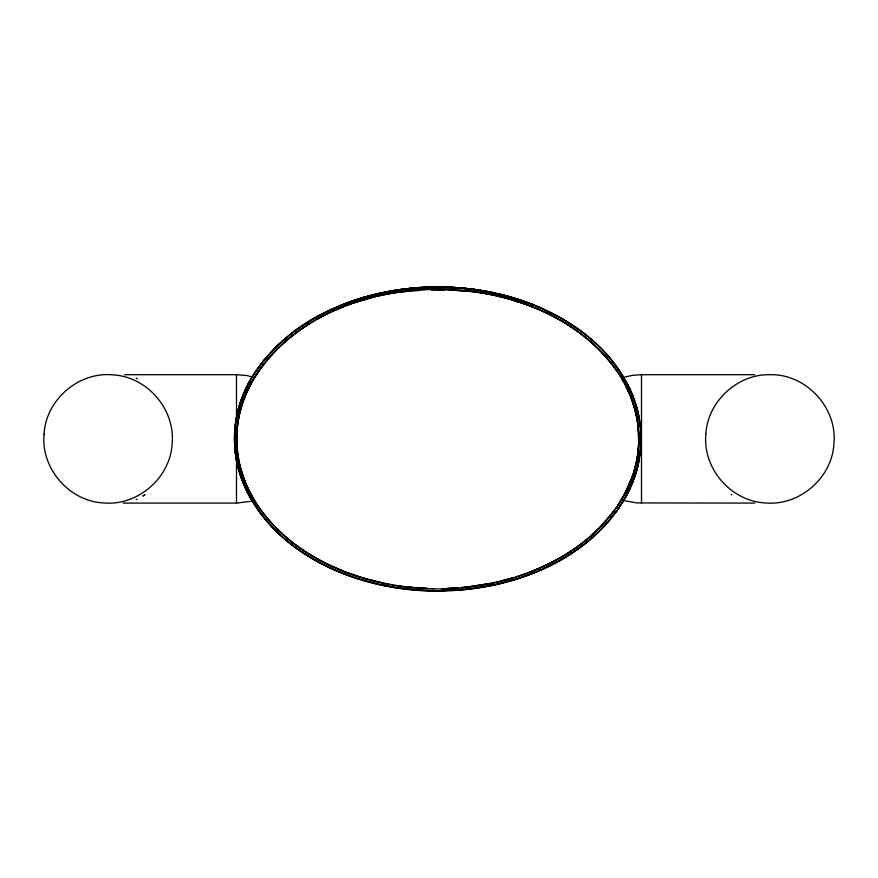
<?xml version="1.0" encoding="UTF-8"?>
<svg xmlns="http://www.w3.org/2000/svg" width="878" height="878" viewBox="0 0 878 878"><rect width="100%" height="100%" fill="white"/><g stroke="black" fill="none" stroke-linecap="round" stroke-linejoin="round"><path stroke-width="1.32" d="M234.459 439.582L234.459 438.199M234.624 445.091L235.359 424.568M239.167 462.98C233.789 438.737 236.961 412.869 247.42 390.403M637.9 423.876L638.778 444.784M234.986 449.854L234.656 432.086M234.47 436.827L234.492 436.136M641.028 441.36L640.435 450.996L638.076 464.846M234.503 435.444L234.558 434.072M247.431 487.608C206.484 402.256 284.198 320.097 363.393 299.705M640.907 444.894L640.874 432.667L639.81 422.033M394.42 292.001C477.588 280.455 574.058 303.777 621.536 377.979C641.291 409.883 644.331 451.204 629.043 485.457M640.896 444.97L640.556 428.223M234.591 433.381L234.624 432.7M266.21 516.813C234.602 480.903 227.084 425.841 250.713 383.752L251.415 382.457M638.591 444.279C637.944 460.357 633.653 476.26 626.508 490.681M638.756 441.59C639.316 426.609 636.21 411.716 631.15 397.679L629.438 393.454M234.667 432.009L234.755 430.648M640.819 446.32L637.593 467.052L631.008 486.313M638.657 446.474L637.187 458.7L633.916 472.32M640.808 446.485L640.413 450.974M640.688 447.999L641.017 435.872M234.81 429.968L234.986 427.926M234.92 428.64L235.282 425.171M640.479 450.304L639.908 454.936M235.216 425.775L235.919 420.705M407.952 589.193L405.449 588.908L405.702 586.778L395.078 585.286M640.073 453.827C638.174 468.402 633.367 482.549 626.442 495.488M235.534 423.24L235.721 421.912M637.527 456.725C642.081 429.649 635.387 401.136 621.514 377.946M478.181 292.363L492.47 294.745L508.746 298.729M235.831 421.253L236.522 417.237M235.765 421.681L236.347 418.18M236.149 419.3L236.819 415.788M637.23 458.239C633.521 479.509 623.534 499.384 610.1 516.154M638.921 461.082L639.294 459.073M236.588 417.006L237.236 413.812M396.143 587.623L384.158 585.461L384.586 583.365L369.857 579.908M236.851 415.623L238.026 410.52M236.928 415.261L239.881 404.023M638.569 462.629L637.318 467.897M638.591 462.497L636.385 471.277M237.181 414.054L237.598 412.276M256.398 370.187C242.043 391.61 233.427 417.28 234.525 443.225M237.477 412.781L237.642 412.078M637.702 466.383L637.889 465.625M237.773 411.552L240.451 402.256M237.982 410.706L238.168 409.949M637.384 467.678L636.341 471.453M495.28 293.68L496.992 293.537M238.322 409.378L238.629 408.237M238.509 408.676L238.695 408.007M238.783 407.677L242.119 397.547M436.498 289.378L477.412 291.397L478.708 290.058M635.957 472.946L636.539 470.992M239.453 405.395L239.848 404.121M635.935 472.803L634.026 478.74M635.891 472.935L634.706 476.82M633.356 473.879L623.358 496.663M240.298 402.695L241.11 400.313M634.52 477.149L634.871 476.117M241.384 399.545L242.207 397.295M633.806 479.147L634.157 478.159M241.055 400.467L242.361 396.911M531.859 306.938L532.858 305.533L534.548 305.259M533.868 307.684L533.341 307.08M633.444 480.112L632.358 482.9M242.163 397.416L243.184 394.826M633.389 480.244L629.91 488.541M633.334 480.387L631.425 485.139M242.493 396.571L243.612 393.772M242.767 395.857L243.908 393.059M631.908 483.987L625.597 497.255L618.068 509.328M243.766 393.421L245.994 388.405M629.23 484.832L629.778 483.526M246.235 393.059L247.014 391.292M244.303 392.17L249.143 382.149M244.534 391.621L245.214 390.095M244.567 391.544L245.149 390.249M628.769 485.874C596.096 556.586 512.884 588.721 438.934 588.908M628.11 487.345L628.439 486.621M630.283 487.718L627.057 494.336M247.398 390.447L248.529 388.054M245.511 389.448L246.103 388.175M247.596 390.03L248.342 388.438M629.724 488.947L627.924 492.646M627.605 488.431L626.212 491.296M246.268 387.824L246.531 387.264M629.241 489.957L628.626 491.241M246.433 387.472L247.168 385.969M248.518 388.098L249.78 385.552M246.751 386.825L247.497 385.31M248.935 387.231L250.142 384.838M627.704 493.074L628.198 492.108M247.717 384.893L250.131 380.361M626.08 491.559L625.388 492.898M625.915 491.878L616.444 507.693L601.441 525.648M248.024 384.279L248.43 383.488M248.112 384.114L251.229 378.418M627.452 493.568L626.881 494.665M250.12 384.893L250.713 383.763C264.377 358.608 285.624 338.271 309.857 323.334M250.285 384.575L250.768 383.664M627.298 493.875L625.871 496.542M626.738 494.929L624.324 499.286M251.382 382.523L251.964 381.458M624.642 498.737L626.003 496.311M625.334 497.519L625.674 496.893M251.909 381.568L254.4 377.277M623.128 497.08L622.337 498.452M624.873 498.342L623.698 500.361M250.504 379.68L251.108 378.627M251.064 378.725L251.931 377.233M624.214 499.483L623.852 500.098M622.173 498.726L621.492 499.878M251.613 377.759L254.543 373.007M623.94 499.944L617.004 510.623L608.959 520.863M252.063 377.002L247.08 375.564L236.5 374.697L124.566 374.697M251.777 377.496L263.619 360.441L277.228 345.625M622.7 502.029L623.742 500.284M621.756 503.544L620.23 505.926M255.333 372.009C299.31 308.145 381.524 282.782 456.351 287.808C529.511 292.451 609.519 329.865 635.244 402.837M619.44 507.1C579.842 564.949 506.815 590.631 438.945 591.048M257.034 369.265L263.861 360.145M617.004 510.623L607.741 522.278L597.018 533.363M264.585 359.256L276.877 345.965L292.528 332.532M609.255 517.131L594.099 533.155L585.011 540.947M608.004 521.971L606.05 524.166M605.052 525.264L603.021 527.415M598.62 528.523C579.798 547.674 556.125 561.492 531.333 571.446M601.99 528.479L599.883 530.597M598.818 531.64L593.704 536.403M278.085 344.813L278.941 344.011M279.797 343.21L280.664 342.409M595.547 534.735C577.153 551.614 555.258 564.433 532.057 573.51M434.599 287.534L435.894 286.952M281.805 341.388C295.677 328.998 311.492 318.879 328.251 310.856M592.178 537.753C577.406 550.627 560.559 560.998 542.714 569.032M293.482 331.818L299.299 327.604M581.774 543.372C566.639 555.083 549.606 564.148 531.892 571.282L532.672 573.268L530.18 574.234M519.326 300.671L521.06 300.298M300.287 326.923L311.492 319.79M137.111 499.154L136.145 499.681M309.758 320.821L306.301 322.961L307.454 324.772M311.471 319.79L315.586 317.419L316.64 319.285M312.063 319.449L312.645 319.109M316.706 316.793L331.127 309.506L349.927 301.845M316.936 319.351L327.681 313.512L347.019 305.193M329.437 310.296L342.003 304.842M541.287 569.668L538.433 570.909M340.785 305.335C344.132 306.916 347.721 305.017 351.705 303.382M343.627 306.543L344.999 305.972M536.996 571.512L531.42 573.762M340.851 305.314L341.575 305.017M342.08 307.124L341.674 307.673M345.471 305.796L346.338 305.456M342.343 307.015L343.671 306.488M342.596 306.916L343.221 306.663M342.398 304.688L344.538 303.854M342.738 304.556L343.583 304.227M344.11 304.018L349.554 301.988M347.403 305.05L349.126 304.348M530.641 571.765L515.496 577.055M530.158 574.245L523.87 576.539M345.866 303.338L346.81 302.987M520.028 577.845L530.916 573.96M351.639 303.404L354.602 302.328M348.643 302.317L353.351 300.649M349.049 304.446L377.518 295.974M350.07 301.791L351.716 301.22M354.449 302.383L356.248 301.758M349.17 302.12L355.261 300.013M526.339 575.661L517.076 578.8M352.001 301.121L354.745 300.177M351.782 303.459L353.691 302.8M356.205 301.769L357.126 301.45M354.328 300.32L355.974 300.539M356.819 301.56L357.598 301.286M357.401 301.352L359.695 300.594M356.369 302.098L358.817 301.264M354.284 300.342L356.292 299.672M353.79 300.506L358.608 298.926M359.574 300.627L368.958 297.763M362.263 300.43L364.03 299.859M355.568 299.914L357.346 299.332M356.863 299.486L358.158 299.069M518.7 578.284L510.316 580.83M357.741 299.2L358.356 299.003M358.081 299.091L360.057 298.476M358.948 298.816L361.121 298.147M358.433 298.981L363.646 297.401M515.913 579.162L501.184 583.255M360.77 298.257L362.57 297.719M514.212 577.45L502.622 580.687M362.109 300.089L362.669 299.914M362.318 297.785L364.458 297.159M368.233 298.564L369.934 298.07M362.91 299.848L367.399 298.553M363.514 297.433L364.129 297.258M364.37 297.181L365.292 296.918M363.108 297.554L373.106 294.832M365.643 296.819L366.324 296.632M368.925 297.763L369.912 297.488M366.17 296.676L366.971 296.446M509.668 581.016L493.557 585M369.89 297.499L379.878 294.942M367.3 296.358L369.715 295.71M367.959 296.182L368.892 295.93M368.595 298.224L370.11 297.818M368.979 298.114L391.939 293.032L409.477 291.123M369.484 295.765L370.209 295.579M370 295.634L371.866 295.151M370.9 295.392L372.667 294.942M372.118 295.085L372.689 294.931M500.581 581.016L511.808 578.174M372.941 294.876L374.006 294.613M499.384 581.488L501.975 580.852M373.348 294.778L375.861 294.163M236.599 439.867L236.599 439.11C238.114 355.656 322.16 302.57 397.35 292.144L383.17 294.712L384.937 294.295M373.589 294.712L374.379 294.514M394.672 290.618L397.306 289.992L398.14 291.386M372.502 294.986L382.435 292.681M379.669 295.491L381.392 295.085M495.938 584.485L500.526 583.42M499.878 583.574L500.537 583.42M375.345 294.284L378.023 293.647M376.058 294.108L376.772 293.943M498.726 581.642L491.537 583.244M379.746 294.964L380.668 294.756M377.463 293.779L378.1 293.636M380.569 294.778L384.926 293.812M377.924 293.68L380.931 293M378.22 293.603L379.373 293.351M379.439 295.524L380.361 295.315M379.34 295.546L383.093 294.734M379.878 295.425L381.831 294.997M380.185 293.164L382.27 292.714M495.28 584.627L491.318 585.472L490.89 583.376L468.995 586.877M380.723 293.043L381.853 292.802M382.599 292.648L382.051 292.758L382.929 292.572M384.838 293.834L394.496 291.99M383.258 292.506L387.824 291.606M383.708 292.418L385.233 292.111M381.963 292.78L405.877 288.829M492.371 585.242L477.314 587.931M490.495 585.637L465.274 589.434L440.295 590.817M385.398 292.078L386.013 291.946M386.452 291.869L385.881 291.979L387.341 291.694M388.164 293.153L388.921 293M387.472 291.672L389.184 291.342M387.494 291.661L388.713 291.441M387.922 293.757L390.03 293.373M388.855 291.408L392.609 290.739M389.558 291.276L390.512 291.112M390.084 291.189L390.787 291.057M391.039 291.013L391.829 290.87M383.741 294.635L390.436 293.471M490.429 583.376L469.071 586.734M391.577 290.914L392.949 290.684L392.203 290.816M392.499 290.761L393.3 290.629M393.201 290.64L394.31 290.453M393.992 290.508L395.045 290.344M393.816 290.541L399.929 289.608M395.298 290.3L397.558 289.949M395.012 292.725L413.582 290.388L432.382 289.356M395.682 290.234L396.779 290.069M476.48 588.051L468.128 589.127M399.808 289.619L402.782 289.213M399.26 289.696L408.61 288.522M400.972 289.455L401.674 289.367M401.795 289.345L402.376 289.268M403.77 289.092L405.241 288.906M404.121 289.049L404.747 288.972M404.988 288.939L405.724 288.851M467.886 587.009L461.224 587.667M467.294 589.226L435.729 590.828M409.093 288.467L410.509 288.324M409.378 288.434L410.86 288.291M458.481 587.821L446.792 588.392M461.126 587.547L466.416 587.009M410.739 288.302L412.133 288.16M412.825 288.094L413.593 288.028M413.505 288.039L414.734 287.929M416.381 287.797L405.592 288.862L425.567 287.227M415.283 287.885L415.942 287.83M416.051 287.819L416.809 287.764M415.689 287.852L418.905 287.611M417.445 287.71L418.169 287.655M418.071 287.666L419.914 287.534M457.877 587.942L447.813 588.501M418.444 287.633L421.692 287.424M410.728 291.035L418.312 290.596M420.123 287.523L420.913 287.468M420.485 287.501L421.341 287.446M422.318 287.391L423.536 287.325M421.188 287.457L429.441 287.073L428.793 287.095M423.383 287.336L438.879 286.952M425.38 287.238L426.17 287.194M426.269 287.194L427.904 287.128M426.982 287.161L427.608 287.139M754.784 374.697L641.5 374.697L632.325 375.356L623.665 377.364M428.354 287.117L429.792 287.073M123.238 503.094L236.5 503.094L252.271 501.129L254.06 504.016M429.627 287.073L430.494 287.051M430.165 287.062L431.91 287.018M431.515 287.018L447.692 287.128M431.965 287.018L432.799 286.996M432.393 287.007L432.997 286.996M442.227 588.655L444.466 588.611M432.613 286.996L433.458 286.985M431.241 290.179L444.312 290.179M433.721 286.985L434.412 286.974M434.017 286.974L434.928 286.963M432.656 289.411L435.214 289.378M434.654 286.974L435.433 286.963M435.521 286.963L436.212 286.952M439.45 590.828L431.175 590.751M436.487 286.952L437.892 286.952M234.459 438.89L236.599 438.89M638.921 438.89L641.061 438.89L640.6 428.64M754.784 503.094L636.901 502.929L623.589 500.548M438.254 286.952L440.91 287.534M437.76 588.908C363.47 588.995 280.367 557.234 247.014 486.489M439.011 286.952L442.918 286.996M437.76 591.048C357.214 591.64 263.499 552.438 238.629 469.543M435.225 590.817L412.978 589.698M440.065 286.963L441.063 286.974M441.875 286.985L442.742 286.996M431.724 588.622L433.732 588.666M442.435 286.996L443.983 287.018M443.752 287.018L445.234 287.051M430.659 590.74L426.609 590.609M444.795 287.04L446.584 287.095M445.98 287.073L447.111 287.117M427.432 588.348L415.667 587.788M447.165 287.117L448.932 287.183M447.747 287.139L448.449 287.161M446.792 287.106L452.62 287.358M427.707 588.512L417.039 587.821M449.119 287.194L449.788 287.216M426.104 590.587L422.055 590.378M449.547 287.205L450.71 287.26M451.138 287.282L450.129 287.238L452.883 287.369M457.24 290.607L464.835 291.046M451.808 287.315L469.554 288.818M451.369 287.293L465.483 288.368M453.816 287.424L454.453 287.468M421.55 590.356L397.328 587.799M454.804 287.49L454.2 287.446L456.395 287.589M456.275 287.578L457.01 287.633M456.823 287.622L457.427 287.666M466.075 291.134L478.203 292.154C534.329 300.847 591.026 328.328 621.547 377.99L621.624 378.122M456.626 287.611L466.064 288.434M458.711 287.764L460.215 287.885M460.456 287.896L461.554 287.995M413.67 587.612L407.688 587.009M462.904 288.116L463.825 288.204M498.737 293.943C465.746 286.228 429.935 287.139 397.317 290.069M412.473 589.654L408.457 589.248M465 288.324L479.366 290.168M409.093 587.009L414.383 587.547M465.274 288.346L467.041 288.533M467.612 288.599L468.347 288.675M468.281 288.675L471.738 289.092M469.785 288.851L476.205 289.696M470.268 288.906L471.245 289.027M405.449 588.908L394.771 587.404M472.814 289.224L473.966 289.378M474.219 289.411L474.954 289.52M473.758 289.345L476.952 289.806M475.086 289.531L475.711 289.619M475.953 289.652L476.776 289.773M477.259 289.85L477.961 289.949M476.48 289.729L482.801 290.728M478.203 289.981L483.877 290.903M479.465 290.179L480.233 290.3M477.412 291.397L495.565 294.92M479.97 290.256L481.418 290.497M394.738 587.393L392.104 586.954M393.761 585.066L384.586 583.365M481.923 290.574L490.056 292.056M483.613 290.859L485.227 291.145M390.776 586.723L392.082 586.954M484.217 290.969L484.985 291.101M484.415 291.002L490.341 292.122M390.754 586.723L386.803 585.988M485.962 291.287L487.027 291.474M486.752 291.43L488.409 291.737M487.938 291.65L488.673 291.792M489.386 291.924L490.89 292.231M489.704 291.99L492.975 292.659M490.462 293.965L492.218 294.328M490.176 294.262L491.131 294.459M490.692 294.371L492.152 294.657M386.693 585.966C336.504 576.22 286.623 551.143 256.881 508.296M492.02 292.462L495.444 293.186M384.158 585.461L380.448 584.682M493.107 292.681L493.447 292.758M492.317 292.517L510.59 297.027M494.094 292.901L494.577 293M490.813 294.371L491.46 294.459M493.721 295.008L495.675 295.436M497.376 293.625L497.925 293.757M378.594 584.265L361.901 579.875M497.826 293.724L498.759 293.943M495.104 294.81L502.15 296.555M498.484 293.889L499.253 294.064M499.231 294.053L499.988 294.24M499.856 294.207L500.69 294.404M498.287 293.834L517.274 299.047M501.129 294.514L501.799 294.679M501.415 294.58L502.029 294.734M502.633 294.887L503.05 294.997M498.089 296.138L503.083 297.401M505.574 298.026L509.909 299.058M363.711 578.174L368.694 579.436M371.185 580.073L382.402 582.915M503.182 295.03L503.533 295.118M504.005 295.238L504.685 295.414M504.455 295.359L505.08 295.513M505.41 295.601L506.628 295.93M502.04 296.523L502.71 296.698M505.596 295.656L506.277 295.831M502.37 296.61L503.039 296.786M502.787 296.72L503.379 296.874M506.343 295.853L507.012 296.029M503.193 296.83L506.024 297.609M506.76 295.963L507.758 296.237M507.583 296.182L508.241 296.369M508 296.303L508.966 296.566M509.207 296.632L509.833 296.819M505.969 297.587L506.584 297.763M508.164 298.564L516.736 301.121M506.419 297.719L508.099 298.202M510.392 296.973L511.018 297.148M510.085 296.885L512.609 297.609M511.83 297.39L512.214 297.499M507.978 298.158L509.108 298.498M511.248 299.442L513.213 300.024M508.977 298.454L511.808 299.31M512.061 297.455L514.563 298.202M512.061 299.683L512.708 299.881M368.639 579.535C322.072 566.848 277.108 539.772 252.447 497.167L248.902 490.473M513.674 297.938L514.245 298.103M514.025 298.037L520.522 300.1M514.124 300.309L514.804 300.517M515.232 298.41L516.275 298.729M514.651 300.463L515.77 300.814M512.006 299.376L514.387 300.122M516.044 298.663L516.615 298.838M360.057 579.315C328.635 569.592 298.761 553.513 275.286 530.257M516.363 298.761L516.966 298.948M515.221 300.638L517.581 301.395M517.954 299.266L518.602 299.475M514.212 300.067L515.364 300.441M518.481 299.431L519.041 299.617M517.713 301.428L518.174 301.582M512.917 300.342L511.38 299.837L513.158 300.419M517.076 298.981L522.388 300.726M515.232 300.397L517.219 301.055M518.009 301.527L533.056 306.971M519.535 299.771L520.138 299.969M519.71 299.826L526.131 302.043M514.08 300.715L515.518 301.176M516.626 300.858L518.722 301.56M520.786 300.188C555.675 311.877 588.688 331.708 611.988 360.562M514.124 300.704L515.748 301.275M517.548 301.165L518.141 301.363M511.808 299.607L526.482 304.578M362.482 577.757L345.361 571.962L327.681 564.28M522.256 300.682L523.376 301.066M518.635 301.538L519.974 301.999M516.703 301.604L518.272 302.153M523.266 301.033L524.539 301.483M519.293 301.758L523.442 303.239M521.861 302.811L523.771 303.47M516.725 301.593L518.196 302.12M524.945 301.626L526.504 302.175M525.351 301.769L527.228 302.449M522.465 302.888L525.209 303.898M527.349 302.493L527.93 302.701M529.379 303.239L530.158 303.536M525.417 303.986L526.218 304.282M529.599 303.327L532.331 304.381M526.141 304.26L531.936 306.565M531.179 303.931L534.175 305.116M532.441 304.425L533.034 304.655M533.451 304.82L541.046 308.002M531.333 306.334C569.537 321.337 604.92 347.161 624.796 383.752L624.84 383.84M542.933 308.847L562.963 319.164L581.445 331.379M136.145 378.111L137.33 378.769M326.484 563.632C308.408 554.402 291.101 543.131 276.888 528.523M731.791 494.962L731.187 494.555M583.036 332.575L592.189 340.038M593.649 341.333C610.089 355.985 623.808 373.973 632.171 394.441M272.202 523.738L267.801 518.843M273.727 528.688L261.007 514.003L251.086 499.11M613.14 362.01L620.548 372.36M254.982 505.454L255.915 506.88M621.514 373.863L626.925 383.214M254.335 500.405L253.533 499.066M251.92 500.526L252.26 501.108L250.23 497.606M251.821 500.383L251.404 499.659M622.25 379.186L622.908 380.317M253.358 498.759L252.469 497.222C242.635 479.97 236.83 460.313 236.61 440.416M249.451 496.202L251.777 500.284M248.902 495.17L250.954 498.88M623.007 380.514L623.742 381.809M252.216 496.772L251.591 495.642M250.032 497.244L248.639 494.676M237.96 466.997L242.789 481.978L249.143 495.631M624.631 383.456L631.15 397.679L634.992 409.422M248.99 495.346L245.346 487.981M626.782 382.929L627.737 384.773M250.888 494.369L248.518 489.694M248.353 494.138L246.751 490.956M625.542 385.19L625.838 385.749M625.619 385.332L626.365 386.792M247.815 493.107L247.387 492.251M627.88 385.058L628.703 386.704M627.627 384.553L631.458 392.74M626.08 386.232L626.574 387.22M628.626 386.539L628.966 387.242M628.933 387.176L630.075 389.612M627.133 388.372L626.826 387.725L627.946 390.084M246.817 491.098L245.149 487.542M248.529 489.726L245.851 483.811M245.884 489.145L246.323 490.067M247.783 488.157L248.156 488.958M629.493 388.339L630.58 390.721L630.25 389.986M627.869 389.931L629.109 392.675M628.11 390.436L628.681 391.709M245.434 488.19L244.534 486.171M243.788 484.436L244.83 486.796M628.955 392.323L629.504 393.596M246.608 485.775L240.078 466.876M631.139 391.994L633.148 396.911M243.974 484.865L241.933 479.75M631.282 392.312L632.72 395.791M631.633 393.157L633.675 398.283M243.854 484.579L243.612 484.008M242.756 481.89L243.184 482.966M632.577 395.44L637.439 410.531L640.369 426.565M241.9 479.673L242.328 480.793M633.62 398.151L633.982 399.139M241.055 477.325L242.361 480.881M633.773 398.568L635.935 404.977M634.004 399.194L635.134 402.453M240.835 476.688L241.384 478.236M240.243 474.91L240.649 476.139M634.882 401.696L637.615 411.014M635.387 403.243L638.734 415.985M240.276 475.228L236.281 459.435L234.624 445.256M239.848 473.659L237.455 464.923M635.891 404.835L637.318 409.883M239.881 473.769L237.06 463.134L235.052 450.535M511.654 578.218L512.258 580.27M636.243 405.998L636.835 408.072M635.178 410.147L636.846 417.423M637.23 409.543L639.272 418.795M637.549 410.783L637.768 411.672M501.327 581.016L501.843 583.091M237.982 467.085L237.312 464.308M637.702 411.398L638.163 413.329M239.837 465.911L239.376 463.957M237.587 465.494L236.873 462.267M638.196 413.461L639.557 420.518L639.404 419.508M237.269 464.089L237.115 463.419M638.339 414.109L638.504 414.888M236.259 459.128L237.181 463.727M638.877 416.677L639.294 418.927M636.978 418.126L637.801 423.141M235.765 456.099L236.347 459.611M236.039 457.833L235.831 456.527M639.524 420.222L639.634 420.946M639.744 421.67L639.963 423.119M235.721 455.869L235.534 454.552M639.908 422.845L640.479 427.487M640.062 423.854L640.633 429.046M235.359 453.224L235.447 453.882M235.403 453.564L234.865 448.504M235.282 452.609L234.602 444.718M234.81 447.824L234.7 446.452M640.808 431.296L640.995 435.093M234.47 440.965L234.492 441.656M641.5 374.697L641.5 503.094M236.5 374.697L236.5 417.368M236.5 460.412L236.5 503.094M44.065 434.314C40.783 468.479 69.241 501.316 103.516 502.929C137.681 506.211 170.53 477.753 172.143 443.478C175.424 409.313 146.966 376.464 112.68 374.851C78.515 371.57 45.678 400.028 44.065 434.314M705.857 434.314C702.576 468.479 731.034 501.316 765.32 502.929C799.485 506.211 832.322 477.753 833.935 443.478C837.48 407.633 805.894 373.721 769.896 374.697C737.257 373.984 707.481 401.707 705.857 434.314M144.848 494.764L144.233 495.159L144.848 494.764M143.63 495.543L143.026 495.916L143.63 495.543M143.333 382.051L143.333 382.051M144.541 382.83L144.541 382.83"/></g></svg>
